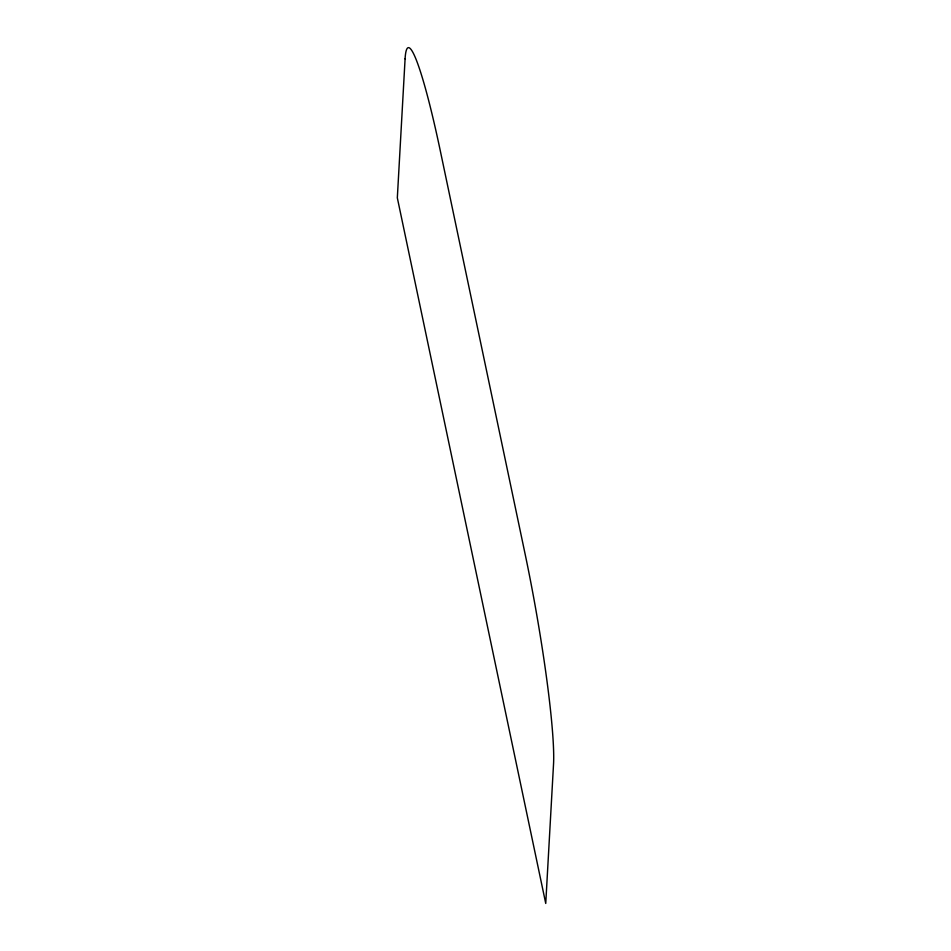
<?xml version="1.0" encoding="UTF-8"?>
<svg xmlns="http://www.w3.org/2000/svg" width="951" height="951" viewBox="0 0 951 951"><rect width="100%" height="100%" fill="white"/><g stroke="black" fill="none" stroke-linecap="round" stroke-linejoin="round"><path stroke-width="1.43" d="M405.09 58.843L397.328 197.844L545.743 903.45L553.518 764.449A164.987 14.538 80 0 0 525.035 553.672L440.23 150.472A164.987 14.538 80 0 0 405.09 58.843"/></g></svg>
